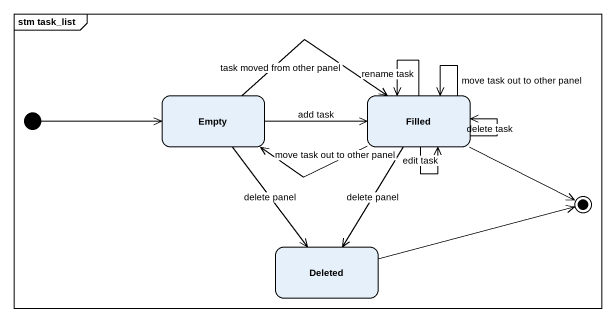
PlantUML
@startuml
mainframe stm task_list
hide empty description
state Empty
state Filled
state Deleted
[*] -right-> Empty
Empty -right-> Filled : add task
Empty -right-> Filled : task moved from other panel
Empty --> Deleted : delete panel
Filled -left-> Empty : move task out to other panel
Filled --> Filled : rename task
Filled --> Filled : edit task
Filled --> Filled : delete task
Filled --> Filled : move task out to other panel
Filled --> Deleted : delete panel
Filled -right-> [*]
Deleted -right-> [*]
@enduml
